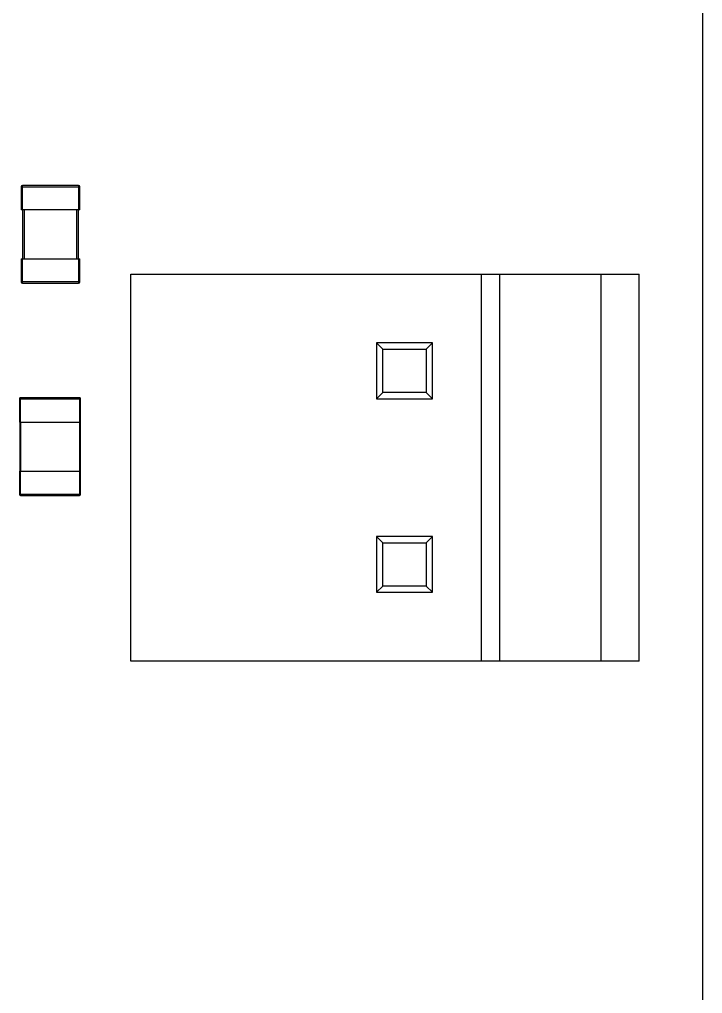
# Model space of a CAD drawing. Header units: inches. Extents: x 1.24 to 10.48, y 2 to 7.32.
# Drawn here: x 9.926 to 10.476, y 5.599 to 6.383 of the extents above; entities that cross this region are included whole.
import ezdxf

# ---------------------------------------------------------------- set-up
doc = ezdxf.new("R2010")
doc.units = ezdxf.units.IN
doc.header["$LTSCALE"] = 0.605
doc.header["$MEASUREMENT"] = 0
doc.layers.get('0').update_dxf_attribs({"linetype": 'CONTINUOUS'})

msp = doc.modelspace()

# ---------------------------------------------------------------- linework, layer by layer
at = {"color": 7, "linetype": 'Continuous'}
for p, q in [((10.47639, 7.31541), (10.47639, 2.19041)), ((9.92776, 6.2486), (9.92776, 6.2301)), ((9.97383, 6.24978), (9.92894, 6.24978)), ((9.97501, 6.2301), (9.97501, 6.2486)), ((9.97501, 6.2301), (9.92776, 6.2301)), ((9.92894, 6.2301), (9.92894, 6.19073)), ((9.97383, 6.19073), (9.97383, 6.2301)), ((9.92776, 6.19073), (9.92776, 6.17222)), ((9.92776, 6.19073), (9.97501, 6.19073)), ((9.97501, 6.17222), (9.97501, 6.19073)), ((10.01592, 5.86655), (10.01592, 6.17836)), ((10.01592, 6.17836), (10.42537, 6.17836)), ((10.2982, 6.17836), (10.2982, 5.86655)), ((10.39438, 6.17836), (10.39438, 5.86655)), ((10.42537, 5.86655), (10.42537, 6.17836)), ((9.92894, 6.17104), (9.97383, 6.17104)), ((10.21395, 6.12285), (10.21395, 6.07797)), ((10.25883, 6.12285), (10.21395, 6.12285)), ((10.21395, 6.12285), (10.21897, 6.11783)), ((10.25381, 6.11783), (10.25883, 6.12285)), ((10.25883, 6.07797), (10.25883, 6.12285)), ((10.21897, 6.08299), (10.21897, 6.11783)), ((10.21897, 6.11783), (10.25381, 6.11783)), ((10.25381, 6.11783), (10.25381, 6.08299)), ((10.21395, 6.07797), (10.21897, 6.08299)), ((10.25381, 6.08299), (10.21897, 6.08299)), ((10.25381, 6.08299), (10.25883, 6.07797)), ((9.92639, 6.07799), (9.92639, 6.05909)), ((9.97481, 6.07878), (9.92718, 6.07878)), ((9.9756, 6.05909), (9.9756, 6.07799)), ((10.21395, 6.07797), (10.25883, 6.07797)), ((9.92639, 6.05909), (9.9756, 6.05909)), ((9.92659, 6.05909), (9.92659, 6.01972)), ((9.9754, 6.01972), (9.9754, 6.05909)), ((9.92639, 6.01972), (9.92639, 6.00082)), ((9.92639, 6.01972), (9.9756, 6.01972)), ((9.9756, 6.00082), (9.9756, 6.01972)), ((9.92718, 6.00004), (9.97481, 6.00004)), ((10.21395, 5.96694), (10.21395, 5.92206)), ((10.25883, 5.96694), (10.21395, 5.96694)), ((10.21395, 5.96694), (10.21897, 5.96192)), ((10.21897, 5.92708), (10.21897, 5.96192)), ((10.21897, 5.96192), (10.25381, 5.96192)), ((10.25381, 5.96192), (10.25883, 5.96694)), ((10.25381, 5.96192), (10.25381, 5.92708)), ((10.25883, 5.92206), (10.25883, 5.96694)), ((10.21395, 5.92206), (10.21897, 5.92708)), ((10.25381, 5.92708), (10.21897, 5.92708)), ((10.25381, 5.92708), (10.25883, 5.92206)), ((10.21395, 5.92206), (10.25883, 5.92206)), ((10.42537, 5.86655), (10.01592, 5.86655))]:
    msp.add_line(p, q, dxfattribs=at)
at = {"color": 9, "linetype": 'Continuous'}
for p, q in [((9.92776, 6.2486), (9.97501, 6.2486)), ((9.92894, 6.2301), (9.92894, 6.24978)), ((9.97383, 6.24978), (9.97383, 6.2301)), ((9.93052, 6.19073), (9.93052, 6.2301)), ((9.97225, 6.2301), (9.97225, 6.19073)), ((9.92894, 6.17104), (9.92894, 6.19073)), ((9.97383, 6.19073), (9.97383, 6.17104)), ((10.3133, 5.86655), (10.3133, 6.17836)), ((9.97501, 6.17222), (9.92776, 6.17222)), ((9.92639, 6.07799), (9.9756, 6.07799)), ((9.92718, 6.05909), (9.92718, 6.07878)), ((9.97481, 6.07878), (9.97481, 6.05909)), ((9.92737, 6.01972), (9.92737, 6.05909)), ((9.97462, 6.05909), (9.97462, 6.01972)), ((9.92718, 6.00004), (9.92718, 6.01972)), ((9.97481, 6.01972), (9.97481, 6.00004)), ((9.9756, 6.00082), (9.92639, 6.00082))]:
    msp.add_line(p, q, dxfattribs=at)
at = {"color": 7, "linetype": 'Continuous'}
for centre, radius, start, end in [((9.92894, 6.2486), 0.00118, 90, 180), ((9.97383, 6.2486), 0.00118, 0, 90), ((9.92894, 6.17222), 0.00118, 180, 270), ((9.97383, 6.17222), 0.00118, 270, 0), ((9.92718, 6.07799), 0.000787, 90, 180), ((9.97481, 6.07799), 0.000787, 0, 90), ((9.92718, 6.00082), 0.000787, 180, 270), ((9.97481, 6.00082), 0.000787, 270, 0)]:
    msp.add_arc(centre, radius, start, end, dxfattribs=at)

doc.saveas('drawing.dxf')
